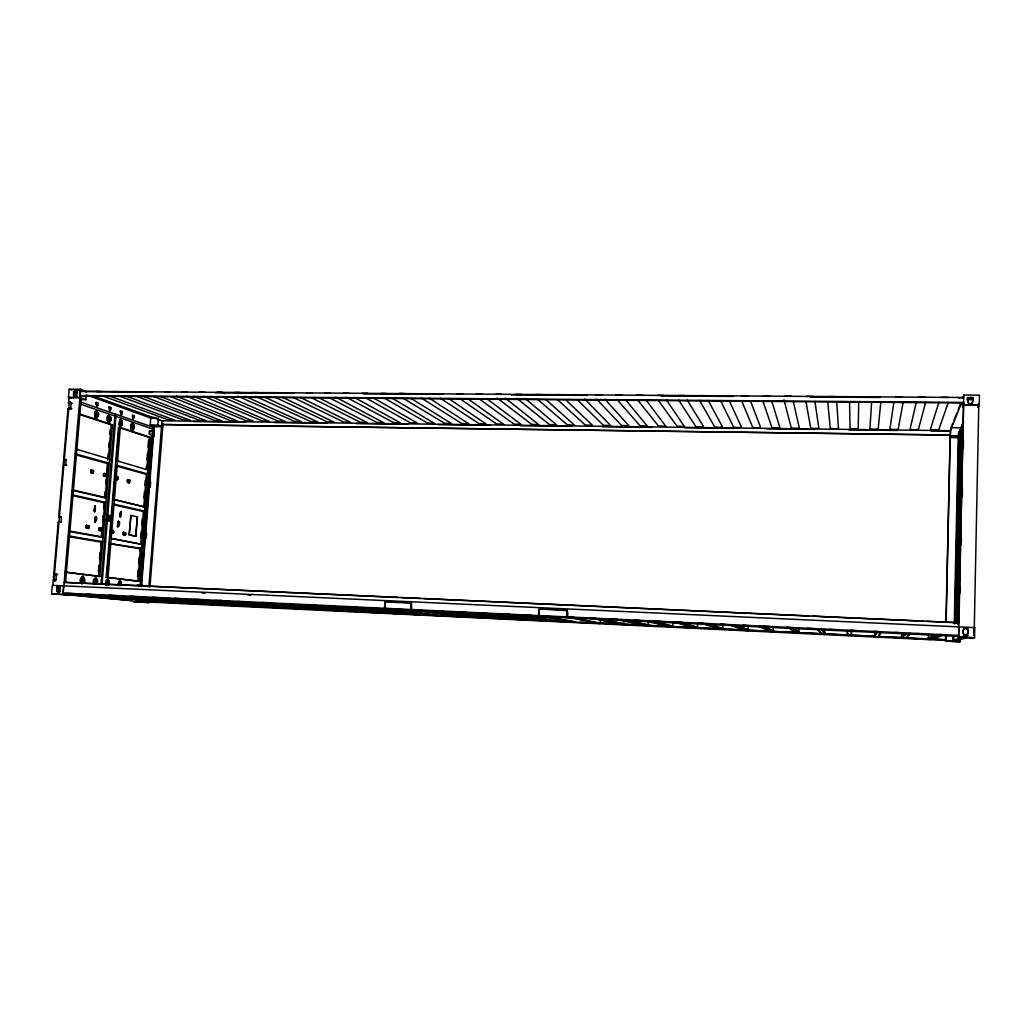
<?xml version="1.0" encoding="UTF-8"?>
<svg xmlns="http://www.w3.org/2000/svg" width="1031" height="1031" viewBox="0 0 1031 1031"><rect width="100%" height="100%" fill="white"/><g stroke="black" fill="none" stroke-linecap="round" stroke-linejoin="round"><path stroke-width="1.5" d="M858.694 401.897L858.243 428.368A4.111 0.67 0.7 0 1 854.132 428.986A4.111 0.67 0.7 0 1 850.034 428.265L849.583 401.819M956.768 622.763L960.944 427.697M957.528 624.039L961.768 425.829M962.67 402.85L962.58 407.206L963.585 404.745L979.257 404.874L979.45 395.131L963.792 395.028L962.761 398.237M958.147 623.755L962.4 424.398M958.353 635.508L958.34 636.359L63.187 593.804L63.252 593.083L411.111 609.527L411.047 603.006L385.439 602.001M926.585 621.293L958.714 622.737L963.611 402.425L80.096 395.556L80.457 391.355L963.714 397.489L958.662 398.005M69.283 594.964L51.55 593.817L52.285 585.337L974.772 627.608L974.579 637.686L973.432 637.996L957.67 637.235L958.662 636.926L963.792 395.028M960.248 592.683L960.377 586.265M961.266 544.548L961.395 538.13M962.284 496.427L962.451 488.398M963.302 448.292L963.47 440.276M945.659 635.276L945.53 641.127L959.41 641.798L959.474 638.859M959.41 641.798L960.299 641.566L960.364 638.601M978.148 404.126L978.084 407.348L979.257 404.874M974.295 627.608L978.78 404.938L963.56 404.822M936.341 634.709L927.668 638.473L927.655 639.22L937.772 634.503M927.655 639.22C929.91 640.844 949.564 633.524 939.061 634.593M945.968 622.196L950.105 434.773M945.569 640.522L945.878 635.238M946.136 622.105L950.376 430.687L161.983 420.764L148.838 586.871M945.53 641.127L946.303 640.882L946.419 635.302M958.933 437.685L950.041 437.621L951.02 427.672L952.773 423.264M952.799 635.766L952.696 640.444L957.052 640.638M958.16 640.315L953.765 640.122L953.855 635.676M954.242 623.807L958.34 433.6L963.238 422.491M954.822 623.562L958.933 432.247M955.402 623.33L959.539 430.894M956.175 623.008L960.338 429.089M927.668 638.473L928.441 638.511L928.544 634.271M931.534 639.4L878.025 636.462M908.646 633.55L911.572 633.691L904.651 638.112L900.81 637.931L905.94 633.55M901.7 632.995L901.597 637.222L900.823 637.184M881.273 632.261L878.012 636.823L874.211 636.643L876.969 631.217M874.236 635.908L874.997 635.947L875.1 631.745M876.956 631.629L874.211 636.643M878.012 636.823L880.474 632.583M851.31 630.005L851.619 635.56L847.856 635.38L847.237 631.011M851.619 635.56L851.297 630.418L856.104 630.65M822.596 629.838L825.47 634.297L821.733 634.117L818.266 629.4M824.877 629.361L824.748 633.524L825.496 633.562M793.483 628.059L799.553 633.047L795.855 632.506M799.579 632.325L798.832 632.287L798.973 628.137M764.525 626.5L773.869 631.81L770.209 631.268M773.894 631.088L773.16 631.049L773.302 626.925M795.842 632.866L788.058 627.428M730.27 625.108L744.769 630.405L748.403 630.585L747.849 625.727M773.869 631.81L763.172 626.255M707.33 624.399L723.169 629.374L722.641 624.528M701.827 623.355L719.586 628.833M680.64 622.608L698.193 627.454L698.167 628.163L677.689 622.209M698.167 628.163L666.464 626.332M698.193 627.454L697.472 627.415L697.639 623.343M652.739 621.216L673.398 626.255L673.372 626.977L669.841 626.448M673.398 626.255L672.689 626.229L672.869 622.17M694.585 627.995L673.655 622.015M626.848 620.224L648.834 625.082L648.795 625.791L645.303 625.263M648.834 625.082L648.125 625.044L648.306 621.01M601.009 619.154L624.477 623.91L624.438 624.618L620.971 624.09M624.477 623.91L623.781 623.871L623.961 619.863M620.958 624.451L590.815 618.097M594.745 617.891L594.719 618.69L590.802 618.497M600.171 623.433L567.759 617.427L539.239 616.087L574.718 622.209L600.171 623.433L600.442 620.288M566.625 609.811C569.512 613.587 565.851 623.819 567.218 610.481M567.759 617.427L574.203 617.337M574.718 622.209L437.157 615.571L385.684 608.806L412.632 610.081L461.347 616.744M411.214 602.658L411.472 609.54L538.569 615.571L538.723 612.607M538.775 615.559L539.6 608.934L566.857 610.61L566.599 616.873L538.775 615.559L544.948 616.628M554.008 617.878L554.523 621.242L516.299 614.979M530.475 616.757L530.978 620.108L491.516 613.973M507.149 615.649L507.639 618.987L460.135 611.924M434.322 610.7L484.493 617.878L484.003 614.54M486.22 612.762L486.181 613.548L527.614 619.953M469.105 616.796L461.553 616.422L461.708 613.69M463.847 612.491L463.886 611.718M495.872 394.254L501.788 394.293M437.157 615.571L304.209 608.844M338.271 606.782L395.311 613.574L395.35 612.904L348.156 606.988M371.572 608.006L417.735 613.973L417.697 614.656L414.475 614.502L414.514 613.819M310.499 604.849L373.106 612.504L373.145 611.834L323.631 605.803M384.718 608.29L385.182 602.117M384.834 608.277L385.194 602.529M286.09 603.702L351.081 611.447L351.133 610.777L297.224 604.63M326.144 609.914L329.25 610.391L329.289 609.733L274.478 603.625M871.646 401.987L869.919 428.509A4.137 0.67 0.6 0 0 874.004 429.231A4.137 0.67 0.6 0 0 878.193 428.612L880.835 402.064M304.519 608.87L307.586 609.36L307.638 608.69L254.026 602.632M283.061 607.839L286.103 608.316L286.154 607.659L233.573 601.846M351.081 611.447L289.556 604.23L289.608 603.483M329.25 610.391L261.913 602.555M206.522 600.519L264.851 606.64L264.799 607.298L261.771 606.821M265.379 602.723L261.887 602.929M307.586 609.36L237.955 601.421M240.674 605.803L243.664 606.28L243.716 605.622L186.624 599.552M217.618 600.454L214.19 600.673L286.103 608.316M219.732 604.797L222.709 605.261L222.748 604.617L161.609 598.418M264.799 607.298L194.073 599.346M198.957 603.792L201.908 604.269L201.96 603.612L140.435 597.49M100.291 595.364L178.337 603.122L178.389 602.478M178.337 603.122L181.327 602.62L117.869 596.395M140.177 584.629L152.601 428.999A5.632 2.861 -17.1 0 1 153.683 427.44L80.586 402.077M141.131 584.745L153.683 427.44M144.959 537.886L145.397 533.272L143.489 532.898M149.031 486.825L149.482 482.147L145.848 481.864M153.181 435.804L153.529 431.409L149.392 430.855L149.134 433.948L153.078 436.139M153.993 426.666L162.756 426.782L157.807 425.043L158.246 419.424M148.786 601.447L147.162 601.936L147.214 601.292L193.673 603.522M149.933 587.013L163.001 423.831M157.949 601.498L160.823 602.284L160.875 601.64L96.128 595.351M120.743 513.09L120.807 512.265M118.088 584.835L118.99 581.587L118.707 585.569M118.385 584.848L118.604 582.206M131.44 429.115L131.865 423.947M123.643 532.344L123.424 534.96L123.424 532.344M127.715 482.25C128.617 475.549 124.854 484.17 129.661 482.688M120.06 585.724L120.382 581.768M132.754 429.553L133.167 424.398M124.751 535.218L124.97 532.589M129.03 482.598L129.236 479.995M120.782 585.144L120.717 581.806M121.078 585.157L121.168 581.935L118.694 581.574M135.847 536.146L129.043 534.921L130.924 515.423L129.339 534.934L135.847 536.146L137.407 516.815L130.628 515.41M135.564 536.133L137.407 516.815M137.613 576.393L138.128 570.001M138.631 563.609L139.146 557.217M139.662 550.825L139.92 547.629M140.68 538.04L141.195 531.661M141.711 525.269L142.214 518.877M143.876 498.102L144.392 491.71M144.907 485.33L145.294 480.536M146.183 469.35L146.441 466.154M146.956 459.762L147.459 453.369M147.974 446.977L148.49 440.585M142.471 584.577L141.685 584.487L145.384 538.105L146.17 538.259L146.57 533.169L145.783 533.014L149.456 486.98L150.23 487.186L150.642 482.134L149.856 481.928L153.503 436.229L154.276 436.487L154.289 426.357L150.204 424.94L150.758 418.019L87.313 395.247M106.786 577.347L109.557 543.569L141.608 548.389L140.409 548.827L137.819 581.213L106.18 577.321L118.513 427.414L120.318 427.44L150.474 437.428L138.979 581.265L137.226 581.188M140.809 543.698L143.386 511.492L144.598 511.041L114.016 504.172L112.766 504.636L110.008 538.221L141.93 544.381L111.541 538.491M143.799 506.389L146.363 474.35L147.562 473.899L117.199 465.445L115.949 465.922L113.204 499.313L144.907 507.059L113.204 499.313M149.688 433.948L149.933 430.868M107.92 416.369L107.714 421.009M94.401 584.152L94.852 578.687M107.933 421.267L108.371 415.931M104.208 473.422L103.989 476.103C100.419 471.94 109.737 473.641 105.742 476.567M95.831 584.306L96.283 578.855M109.325 421.731L109.763 416.408M100.883 530.785L101.115 528.078M105.394 476.464L105.613 473.783M98.461 571.522L98.989 565.143M99.517 558.763L100.046 552.384M100.574 546.005L100.974 541.223M101.373 536.442L102.03 528.465M102.559 522.086L103.087 515.706M103.616 509.327L104.144 502.948M104.672 496.568L105.072 491.787M105.729 483.81L106.129 479.028M106.657 472.649L107.456 463.074M107.714 459.89L108.242 453.511M108.771 447.132L109.17 442.351M109.827 434.373L110.227 429.592M68.433 535.862L102.765 541.739L101.502 542.203L98.68 576.329L65.017 572.192M68.819 531.442L103.113 537.512L101.953 536.79L104.762 502.844L106.025 502.381L71.951 494.725M72.325 490.331L106.373 498.179L105.214 497.47L108.01 463.718L109.26 463.241L75.431 453.833M98.061 576.303L99.891 576.381L112.443 424.824L78.846 413.702M101.038 583.701L115.06 414.037L114.892 416.021L80.109 404.049M107.056 517.794L107.276 515.113L109.853 515.539L108.809 520.861M102.095 583.83L115.923 416.382A6.006 4.137 33.2 0 1 115.06 414.037M117.534 461.321L116.387 460.625L119.119 427.414M106.438 585.518L106.876 580.144L106.025 585.08M119.622 425.172L120.047 419.926M111.593 530.063L111.374 532.731L110.742 531.932L111.554 530.011M138.979 581.265L107.997 577.399L120.318 427.44M107.83 585.672L108.268 580.311M120.975 425.623L121.4 420.377M108.577 585.08L108.616 580.35M112.753 532.988L112.972 530.321M117.147 479.518L117.366 476.876M108.874 585.092L109.08 580.479L106.528 580.092M118.256 521.596C122.753 521.235 114.544 533.787 118.449 521.428M118.153 522.614L118.475 521.17L118.707 526.197M118.178 526.274L118.385 521.763M118.552 522.691L118.552 521.506M120.447 511.982L120.202 517.162L120.962 511.569M120.795 512.059L119.918 516.428M120.124 516.608L120.898 516.583L120.666 511.569M80.354 399.641L85.857 399.693L86.243 395.041M86.501 392.051L80.431 389.267L69.167 389.203L68.458 397.438L70.946 398.301M81.874 577.115L81.41 582.67L81.617 577.154M95.329 417.065L95.78 411.64M86.604 528.143L86.282 525.372L86.063 527.949L88.756 528.491M91.256 472.804L91.488 470.072M82.892 582.837L83.356 577.296M96.759 417.542L97.223 412.129M88.073 528.413L88.305 525.668M92.713 473.19L92.945 470.458M94.233 511.041C95.432 497.097 95.909 516.737 94.427 510.513M94.452 511.092L94.891 506.311M94.543 511.801L95.02 506.015M95.471 522.33C92.12 515.1 99.93 514.959 95.161 522.317M95.071 521.609L95.535 517.15M95.187 521.905L95.806 517.253M52.8 585.376L53.277 579.822L55.945 579.938L56.434 574.203L57.427 574.319M54.759 574.203L53.767 574.087L58.226 522.253L60.881 522.33L61.37 516.647L58.715 516.557L63.149 465.149L66.77 465.458M64.605 459.774L63.626 459.504L68.02 408.521L71.616 408.869M71.59 403.546L68.497 402.915L68.974 397.502L79.915 397.592L63.858 585.892M56.473 579.654C52.749 581.432 52.607 574.357 55.158 574.512M64.644 465.045C62.028 464.852 63.394 457.738 66.731 460.11M54.965 581.355L53.857 581.304L69.309 401.626L70.404 401.639M65.791 465.2L66.28 459.568L63.626 459.504M70.662 408.547L71.139 402.941L68.497 402.915M58.496 592.49L58.986 586.819L56.705 586.587M75.224 397.231L75.572 393.095M85.857 399.693L79.735 397.528L80.431 389.267M958.714 622.737L64.167 582.296L65.546 582.451L81.423 396.033L80.096 395.556M65.224 593.276L65.159 593.985L63.187 593.804M960.08 638.653L959.938 639.645L959.835 638.717M515.539 394.396L521.493 394.435M893.877 402.167L889.946 428.767A4.163 0.67 0.5 0 0 893.993 429.489A4.163 0.67 0.5 0 0 898.272 428.87L903.143 402.232M160.063 420.442L158.117 419.746M978.754 404.693L978.458 404.41M535.36 394.525L541.352 394.577M118.681 581.871L118.578 581.935M117.934 526.094L118.011 526.777M131.517 424.063L131.246 428.87M131.001 428.303L133.373 429.669M96.759 579.602L96.759 579.435M96.527 584.049L96.643 578.907M96.837 584.062C100.922 576.832 90.187 576.832 94.04 584.1M101.953 530.256L101.244 530.849M80.908 581.909L81.062 582.283M119.699 420.042L119.312 424.733M916.288 402.335L910.102 429.012A4.201 0.67 0.3 0 0 914.136 429.734A4.201 0.67 0.3 0 0 918.492 429.115L925.658 402.258M110.227 417.259L110.227 417.078M95.38 411.756L94.981 416.498M94.839 416.202L95.084 416.588M538.878 609.656L540.089 608.522M555.322 394.667L561.354 394.705M121.903 413.766L122.509 411.627L120.279 411.047M97.765 405.312L98.383 403.095L96.025 402.477M938.919 402.361L930.413 429.257A4.227 0.683 0.2 0 0 934.408 429.991A4.227 0.683 0.2 0 0 938.854 429.373L948.327 402.425M575.427 394.809L581.51 394.847M132.78 415.261L132.445 417.271L134.301 417.916L134.352 415.815L132.187 415.248M953.959 420.313L956.884 412.954M958.07 410.016L961.008 402.657M109.338 406.961L108.977 409.036L110.961 409.732L111.013 407.554L108.732 406.961M961.549 402.863L950.208 431.113L930.89 430.868M963.663 422.182L961.188 427.801L951.02 427.672M595.673 394.95L601.808 394.989M977.646 407.335L978.78 404.938M616.074 395.092L622.247 395.131M874.997 635.947L877.123 632.428M636.63 395.234L642.854 395.273M120.691 582.141L120.769 582.193M106.348 580.169L105.806 585.105M106.644 580.182L106.451 581.11L106.502 580.44M129.532 482.637L129.726 480.214M127.715 479.608L127.676 482.173M88.64 528.426L88.679 525.733M86.591 525.385L86.552 528.078M657.34 395.376L663.603 395.414M133.244 429.631L133.643 424.656M131.659 423.87L131.453 424.811L131.504 424.166M93.267 473.229L93.306 470.548M91.243 470.033L91.205 472.726M121.478 425.7L121.903 420.648M119.841 419.836L119.596 420.145M109.853 421.821C113.951 416.46 104.827 412.323 107.301 420.712M110.523 408.224L110.407 407.554M107.83 416.266C114.66 415.274 109.557 425.545 107.611 420.816M97.314 417.632L97.752 412.4M133.875 416.46L133.759 415.802M95.535 411.549L95.329 412.529L95.393 411.859M678.192 395.517L684.507 395.569M699.211 395.659L705.578 395.711M720.385 395.814L726.791 395.852M741.714 395.956L748.171 396.007M763.211 396.11L769.719 396.149M784.875 396.265L791.421 396.304M806.693 396.407L813.304 396.458M828.679 396.561L835.342 396.613M900.81 637.931L907.19 633.485M850.846 396.716L857.547 396.767M120.073 411.588L120.885 411.047L120.588 413.109L122.509 413.779M95.806 403.031L96.643 402.477L96.334 404.603L98.37 405.312M908.131 635.109L910.437 633.601M873.167 396.871L879.933 396.922M385.813 601.524L384.821 602.516L384.473 608.264L416.898 612.556M895.681 397.025L902.486 397.077M918.35 397.18L925.219 397.231M941.213 397.347L948.12 397.386M928.441 638.511L934.279 636.011M958.843 626.9L958.598 635.418L566.986 616.886M932.875 638.112L939.537 635.38M94.8 578.662L94.169 584.01M83.266 582.876L83.898 577.463M81.81 577.089C75.469 583.997 88.769 585.428 83.73 577.347M63.69 464.865L66.306 465.045M973.638 628.021L974.772 627.608M945.582 639.787L904.019 637.686M125.086 535.269L125.46 532.769M123.604 532.292C119.738 535.205 128.604 536.507 125.305 532.653M113.101 533.053L113.32 530.385M88.447 528.478L89.156 525.874L86.475 525.32M953.765 640.122L963.573 637.132M964.874 636.733L967.31 636.849M399.513 393.301L405.299 393.623M957.76 640.303L967.916 637.351M129.365 482.676L129.571 480.085M117.482 479.608L117.702 476.966M104.157 473.332L103.77 475.884M93.074 473.281L93.782 470.703L91.128 469.981M91.424 469.981L90.715 472.572L93.383 473.281M59.347 517.021L61.216 517.072M121.71 420.828C121.658 422.607 122.186 418.818 119.712 419.81M385.568 601.485L386.238 601.447M97.545 412.593C97.507 414.436 98.009 410.48 95.419 411.511M73.265 391.316L75.998 391.329M967.645 397.515L973.406 397.554M76.951 391.909L74.322 391.883L76.745 392.747M146.144 392.296L80.457 391.355M215.324 392.772L294.17 393.327M363.35 393.816L440.585 394.358M511.376 394.86L587 395.389M661.013 395.904L733.415 396.42M810.637 396.961L879.83 397.45M967.052 398.185L973.122 398.224M968.148 399.177L972.684 399.216M960.492 637.145L959.397 637.158L960.093 637.261M966.962 399.59L972.723 399.628M81.423 396.033L963.392 402.966M68.458 397.438L79.735 397.528M144.997 533.439L145.397 533.272M969.32 637.699L970.429 637.686L969.746 637.583M95.715 404.59L95.69 404.423M149.572 417.503L155.462 417.568M150.758 418.019L158.362 418.109M948.017 641.037C943.481 641.166 960.441 641.411 955.84 641.527M193.635 421.537L245.146 422.195M274.117 422.555L327.239 423.226M356.223 423.599L407.735 424.244M438.317 424.643L489.828 425.288M520.41 425.674L571.921 426.331M602.504 426.718L652.404 427.35M684.61 427.749L734.51 428.38M766.703 428.793L814.993 429.399M848.797 429.837L897.086 430.442M150.204 424.94L157.807 425.043M950.84 435.701L958.302 435.791M110.626 424.798L112.443 424.824M951.252 436.629L956.008 436.693M148.735 437.402L150.474 437.428M96.257 517.291L95.638 516.531M140.899 584.835L141.582 584.809L137.046 584.977M106.837 520.475L109.415 520.887M53.767 574.087L56.434 574.203M106.18 577.321L107.997 577.399M65.546 582.451L398.082 597.452M401.291 597.593L420.571 598.457M423.78 598.611L809.322 615.997M812.531 616.151L923.376 621.152M385.994 601.408L411.446 602.697L411.472 609.54M389.331 601.589L406.382 602.375M546.262 608.806L564.795 609.656M963.624 628.485L968.006 628.691M963.212 635.122L968.251 635.212M66.822 593.353L73.394 593.637M87.648 594.333L95.664 594.707M110.085 595.39L116.928 595.699M132.226 596.421L138.927 596.756M153.348 597.439L159.779 597.722M175.334 598.457L182.203 598.805M197.166 599.488L203.365 599.784M219.062 600.545L227.065 600.931M247.904 601.911L237.929 601.795M262.325 602.594L270.341 602.967M284.762 603.65L291.167 603.96M307.186 604.72L313.604 605.017M328.026 605.7L335.139 606.009M350.463 606.756L356.958 607.053M371.289 607.749L377.694 608.045M415.545 609.811L421.808 610.107M436.693 610.842L443.098 611.138M459.13 611.899L465.535 612.208M481.413 612.93L486.374 613.187M502.393 613.948L509.507 614.257M524.831 615.004L531.249 615.314M590.286 618.097L595.106 618.329M611.177 619.09L617.608 619.386M633.678 620.147L639.465 620.404M654.569 621.139L661 621.448M677.071 622.209L682.213 622.428M698.812 623.214L704.405 623.497M720.476 624.258L726.907 624.554M742.977 625.314L748.248 625.546M763.868 626.307L770.299 626.616M786.369 627.376L791.189 627.595M807.273 628.356L813.691 628.665M829.555 629.387L834.595 629.657M873.167 631.475L877.987 631.707M895.011 632.48L899.586 632.699M916.559 633.524L921.392 633.756M943.661 634.787L946.613 634.928M168.478 598.508L170.708 598.611M194.034 599.72L190.671 599.552L261.758 607.143M286.064 604.076L289.556 604.23M310.473 605.223L312.831 605.339M647.081 621.165L649.749 621.293M673.643 622.428L677.676 622.621M763.159 626.668L759.009 626.461L770.196 631.629M788.045 627.84L790.841 627.969M851.284 630.83L847.005 630.637L847.856 635.38M937.759 634.928L942.179 635.135M51.55 593.817L66.126 594.732M68.639 594.616L132.406 600.609L129.004 600.442M958.662 636.926L974.579 637.686M417.091 613.948L417.735 613.973M821.759 633.382L822.506 633.421M850.897 634.787L851.645 634.825M196.869 603.676L257.75 606.602M260.959 606.756L301 608.69M577.038 618.768L600.313 623.098L619.476 624M622.698 624.155L643.589 625.16M646.811 625.314L875.087 636.295M878.296 636.449L900.81 637.532M278.499 607.62L147.214 601.292M280.355 607.762L292.263 608.277M301.503 608.793L313.785 609.321M323.773 609.849L335.5 610.365M344.676 610.855L358.956 611.486M365.812 611.886L379.46 612.478M386.715 612.891L403.314 613.625M409.011 613.948L425.275 614.682M429.914 614.953L438.149 615.365M451.011 615.984L458.834 616.358M473.268 617.041L481.413 617.453M484.506 617.53L492.122 617.891M494.158 618.059L502.793 618.407M507.652 618.639L523.026 619.386M531.004 619.773L546.494 620.507M554.549 620.894L570.182 621.654M580.376 622.209L588.108 622.582M600.313 623.098L614.618 623.794M623.136 624.245L640.496 625.031M644.104 625.276L663.835 626.152M698.18 627.802L716.519 628.691M723.182 629.013L743.235 629.98M748.416 630.225L768.649 631.204M772.348 631.423L794.282 632.428M794.811 632.506L847.869 635.006M851.632 635.186L874.224 636.282M933.119 639.104L945.775 639.723M147.162 601.936L945.801 640.444M946.303 640.882L960.299 641.566M139.572 602.078C132.303 601.537 150.848 602.735 143.605 602.181M59.489 594.423L56.989 594.178M57.427 574.692L54.256 574.486M81.81 582.824L82.544 582.902M81.72 583.855L82.467 583.946M107.353 579.074L108.049 579.164M82.287 577.064L83.034 577.154M119.493 580.556L120.163 580.646M95.252 578.636L95.973 578.713M107.263 580.079L107.959 580.169M119.416 581.548L120.086 581.639M138.876 601.228L135.821 601.099M129.3 600.454L62.943 594.359L63.664 585.866L63.252 593.083M82.377 576.02L83.124 576.11M95.342 577.605L96.051 577.695M86.527 594.397L95.445 595.145M85.882 594.371L89.091 594.681M97.094 595.48L100.303 595.789M106.709 596.421L111.503 596.897M117.908 597.542L121.117 597.851M127.522 598.483L130.718 598.805M138.734 599.591L141.93 599.913M148.335 600.545L153.142 601.021M79.426 594.449L160.823 602.284M108.307 595.441L116.284 596.073M101.94 595.351L181.288 603.264M60.533 522.111L61.396 522.214M129.352 596.356L138.901 597.155M122.96 596.434L201.908 604.269M61.409 522.111L59.27 522.034M152.188 597.439L160.424 598.122M145.835 597.516L222.709 605.261M174.458 598.418L178.569 598.895M184.949 599.578L188.776 599.939M194.498 600.583L197.681 600.918M204.061 601.601L207.875 601.962M213.61 602.607L217.425 602.98M223.173 603.625L227.954 604.127M232.722 604.63L238.109 605.171M167.37 598.457L243.664 606.28M178.685 598.715L181.856 599.05M197.05 599.501L203.532 600.003M219.732 600.493L223.856 600.983M228.65 601.511L232.516 601.898M242.736 601.589L246.589 601.975M252.247 602.658L255.417 603.006M260.83 603.573L264.928 604.076M269.671 604.617L274.426 605.145M279.182 605.687L282.997 606.073M288.693 606.756L292.495 607.143M298.204 607.826L301.993 608.213M53.277 579.822L54.269 579.938M265.07 602.542L268.898 602.929M201.818 592.877L204.95 593.25M81.501 577.076L84.039 577.36M317.2 605.777L373.106 612.504M320.602 605.648L323.734 606.022M329.301 606.756L334.134 607.13M337.124 607.697L370.915 611.615M247.543 594.9L250.701 595.287M340.243 606.756L395.311 613.574M343.774 606.653L346.932 607.053M65.353 572.076L99.891 576.381M352.576 607.813L355.734 608.2M360.489 608.793L363.659 609.192M368.402 609.785L371.572 610.184M376.315 610.777L379.485 611.164M105.987 520.307L107.443 520.487L107.881 515.126L106.438 514.946M363.569 607.736L417.697 614.656M361.533 607.775L414.475 614.502M367.809 607.813L370.928 608.213M383.377 609.811L386.496 610.21M391.161 610.816L394.95 611.254M398.945 611.821L402.721 612.246M407.387 612.852L411.395 613.419M69.502 408.469L68.562 408.25L71.693 408.547M419.54 612.878L437.363 615.262M417.375 610.352L420.506 610.777M425.223 611.435L461.553 616.422M434.309 611.087L481.181 617.711M437.479 610.764L440.598 611.215M445.289 611.886L448.408 612.337M459.349 613.896L462.468 614.347M467.159 615.017L470.278 615.468M448.885 612.053L484.531 617.182M438.214 610.803L441.332 611.241M454.375 612.917L483.861 617.157M460.122 612.311L504.301 618.832M475.935 613.896L479.093 614.36M496.452 616.963L500.28 617.466M473.268 613.123L507.677 618.304M493.888 613.973L496.968 614.45M500.035 614.927L503.102 615.417M519.972 618.059L523.052 618.536M497.883 614.192L531.017 619.425M520.371 618.046L523.555 618.548M514.044 615.043L551.134 621.087M524.895 616.048L527.988 616.564M531.081 617.066L534.174 617.582M537.254 618.097L540.347 618.6M543.44 619.115L546.533 619.618M522.446 615.211L554.562 620.546M68.69 536.61L101.502 542.203M109.557 543.569L140.409 548.827M548.028 617.169L575.749 621.989M538.569 615.571L539.471 608.561L567.14 610.12M540.798 615.958L574.873 621.873M69.167 530.965L101.953 536.79M99.105 530.462L101.541 530.862L101.631 528.272M111.039 532.666C117.921 534.831 110.188 525.887 111.168 532.563M145.049 537.718L141.492 536.378M567.772 617.041L573.945 618.188M58.226 522.253L59.218 522.433M101.773 528.156L99.337 527.743L99.247 530.346M123.308 532.28L125.602 532.666M81.771 390.195L74.709 390.285M58.715 516.557L59.708 516.75M94.968 520.243L95.69 520.384M117.83 524.766L118.513 524.895M596.279 619L624.438 624.618M95.11 518.464L95.831 518.606M117.972 523.039L118.655 523.181M604.952 620.069L623.781 623.871M94.349 509.714L95.071 509.868M120.021 515.152L120.704 515.294M619.657 620.121L645.29 625.624M94.491 507.948L95.213 508.103M120.163 513.438L120.833 513.58M622.698 619.979L625.714 620.636M622.093 619.979L648.795 625.791M630.263 621.113L648.125 625.044M72.183 495.563L104.762 502.844M112.766 504.636L143.386 511.492M131.71 430.288L132.368 430.507M108.229 422.491L108.925 422.723M119.983 425.378L120.666 425.61M119.905 426.37L120.575 426.589M131.8 429.321L132.445 429.54M72.66 489.957L105.214 497.47M95.715 417.284L96.437 417.516M95.625 418.302L96.347 418.534M108.307 421.486L109.002 421.718M132.226 423.96L132.883 424.192M120.511 418.96L121.194 419.192M120.434 419.939L121.104 420.171M132.316 422.994L132.96 423.226M96.179 411.665L96.901 411.91M108.848 414.952L109.544 415.197M108.771 415.957L109.466 416.189M645.754 621.1L669.828 626.796M120.807 415.325L121.49 415.57M132.677 418.47L133.334 418.689M96.27 410.647L96.991 410.892M132.599 419.437L133.257 419.656M96.579 406.897L97.301 407.155M109.234 410.274L109.93 410.518M109.157 411.279L109.853 411.524M120.898 414.346L121.568 414.578M648.795 621.023L673.372 626.977M96.669 405.892L97.391 406.137M656.386 622.26L672.689 626.229M101.412 391.522L96.334 391.484M118.333 391.638L113.217 391.6M63.149 465.149L64.115 465.406M103.628 476.013L106.051 476.567L105.961 473.873M115.743 479.08C118.913 481.877 119.39 475.291 115.962 476.438M149.121 486.58L145.603 484.97M127.586 479.557L129.867 480.085M135.357 391.754L130.215 391.716M152.498 391.87L147.33 391.832M169.767 391.999L164.56 391.96M684.146 624.451L688.631 625.662M187.139 392.115L181.894 392.076M685.718 624.193L697.472 627.415M75.663 454.761L108.01 463.718M117.47 466.347L146.363 474.35M204.641 392.231L199.357 392.192M76.139 449.181L109.608 459.066L108.448 458.37L111.232 424.811L78.433 414.166M116.387 460.625L147.884 469.93L146.776 469.273L149.315 437.402L118.513 427.414M240.004 392.476L234.643 392.437M257.853 392.605L252.466 392.566M275.844 392.734L270.418 392.695M293.951 392.85L288.487 392.811M312.187 392.979L306.684 392.94M706.287 624.335L713.684 626.629M330.551 393.107L325.01 393.069M710.243 624.515L723.195 628.652M712.344 625.405L722.473 628.614M349.045 393.236L343.465 393.198M367.667 393.365L362.049 393.327M68.02 408.521L68.987 408.83M386.419 393.494L380.761 393.455M97.43 417.671L94.904 416.524M109.982 421.859L107.52 420.751M131.53 423.844C136.324 422.968 134.146 433.252 131.014 428.471M71.139 402.941L72.106 403.276M133.785 424.514L131.362 423.87L130.86 428.587M115.923 416.382L152.601 428.999M424.321 393.765L418.586 393.713M443.485 393.894L437.698 393.855M69.167 389.203L71.642 390.092M92.365 395.659L163.053 421.151M462.777 394.022L456.952 393.984M101.193 395.389L168.079 419.823L174.87 420.197L108.242 395.492M738.995 627.531L743.338 629.155M482.212 394.164L476.348 394.126M118.075 395.569L183.544 420.017L190.361 420.39L125.176 395.659M734.381 625.302L748.403 630.585M136.556 396.304L199.112 420.21L205.955 420.584L143.567 396.368M739.227 626.603L747.707 629.825M737.217 625.559L748.429 629.864M153.671 396.51L214.783 420.403L221.626 420.777L160.72 396.561M170.888 396.703L230.532 420.596L237.414 420.983L176.52 396.162M186.611 396.239L246.396 420.79L253.291 421.176L193.905 396.342M204.061 396.42L262.338 420.983L269.259 421.37L211.407 396.535M221.626 396.613L278.396 421.189L285.329 421.576L229.024 396.729M225.145 393.623L221.265 392.076L216.935 392.321M237.865 396.162L294.544 421.383L301.503 421.782L245.185 396.226M255.675 396.342L310.795 421.589L317.767 421.975L265.908 397.734M764.628 628.279L770.221 630.908M275.058 397.219L327.149 421.795L334.147 422.182L282.455 397.27M293.1 397.425L343.594 422.001L350.617 422.388L300.549 397.476M765.054 627.119L773.16 631.049M311.272 397.644L360.154 422.195L367.204 422.594L318.772 397.695M329.417 397.786L376.818 422.401L383.88 422.8L335.706 397.167M346.455 397.257L393.584 422.62L400.672 423.006L354.187 397.373M365 397.463L410.454 422.826L417.555 423.226L372.797 397.579M383.687 397.67L427.44 423.032L434.567 423.432L391.522 397.798M403.843 398.701L444.516 423.251L451.668 423.638L411.601 398.765M421.421 398.095L461.72 423.457L468.886 423.857L429.257 398.159M440.495 398.327L479.028 423.677L486.22 424.076L448.369 398.391M793.264 630.431L795.868 632.145M792.233 628.034L799.553 633.047M459.684 398.559L496.439 423.883L503.656 424.295L467.623 398.623M795.133 629.735L798.832 632.287M479.015 398.791L513.966 424.102L521.209 424.514L487.006 398.855M101.463 528.143L102.069 528.903M497.213 398.069L531.609 424.321L538.878 424.733L505.28 398.134M516.827 398.288L549.368 424.54L556.65 424.952L526.184 399.358M537.679 399.448L567.243 424.759L574.551 425.172L545.966 399.628M119.222 424.656L121.929 425.507L122.302 420.932L120.008 419.81L119.016 424.63L121.336 425.403M557.552 399.719L585.234 424.991L592.567 425.403L565.89 399.899M577.553 399.989L603.341 425.21L610.7 425.623L584.822 399.049M596.601 399.139L621.577 425.442L628.949 425.855L604.965 399.203M817.377 629.232L821.733 634.117M616.925 399.384L639.916 425.661L647.313 426.074L625.34 399.448M637.377 399.654L658.384 425.893L665.807 426.306L645.857 399.719M821.771 629.799L823.756 632.287M821.617 629.426L825.47 634.297M658.809 401.059L676.98 426.125L684.416 426.538L666.516 399.989M678.643 400.08L695.693 426.357A3.918 0.644 1.8 0 0 699.997 427.053A3.918 0.644 1.8 0 0 703.477 426.447L687.239 400.144M699.521 400.363L714.535 426.589A3.944 0.644 1.6 0 0 718.813 427.298A3.944 0.644 1.6 0 0 722.37 426.692L708.181 400.428M720.476 400.531L733.505 426.821A3.956 0.657 1.5 0 0 737.758 427.53A3.956 0.657 1.5 0 0 741.392 426.924L729.265 400.737M741.65 400.827L752.591 427.066A3.982 0.657 1.4 0 0 756.831 427.762A3.982 0.657 1.4 0 0 760.543 427.156L750.439 400.904M119.493 424.282L119.416 424.914M762.914 400.995L771.819 427.298A4.008 0.657 1.2 0 0 776.034 428.007A4.008 0.657 1.2 0 0 779.823 427.401L771.807 401.214M783.972 399.77L791.177 427.543A4.034 0.657 1.1 0 0 795.365 428.252A4.034 0.657 1.1 0 0 799.231 427.633L793.29 401.381M805.946 401.484L810.662 427.775A4.06 0.67 1 0 0 814.825 428.496A4.06 0.67 1 0 0 818.769 427.878L814.928 401.549M827.687 401.652L830.277 428.02A4.085 0.67 0.9 0 0 834.414 428.741A4.085 0.67 0.9 0 0 838.435 428.123L836.734 401.716M60.288 591.394A1.843 1.624 -77.2 0 1 57.465 591.253A5.786 5.103 -77.1 0 1 57.8 587.374A1.843 1.624 -77.1 0 1 60.082 586.807M57.169 591.446A5.748 3.196 -85.5 0 0 57.491 587.58A1.83 1.018 -85.5 0 0 57.182 586.884M963.585 633.769A7.191 6.792 15.9 0 1 963.689 629.168A2.281 2.165 15.9 0 1 967.813 630.482A7.153 6.779 16 0 1 967.426 633.988M963.585 629.206A7.178 6.792 15.9 0 0 963.495 633.794A2.281 2.165 16.1 0 0 967.761 632.918M967.632 629.348A7.165 6.792 16 0 1 967.864 632.879M77.325 392.231A5.671 4.975 -68.7 0 1 77.454 393.12M76.784 391.574A1.804 1.585 -68.6 0 0 74.528 392.218A5.671 4.987 -68.6 0 0 74.064 395.092A1.804 1.585 -68.7 0 0 77.003 396.007M73.768 393.043A2.913 1.585 88.4 0 1 74.155 393.546L74.296 396.046A2.255 1.224 88.4 0 1 73.523 397.747M956.923 436.641A1.959 1.843 -3 0 1 954.964 436.616M972.388 398.366A7.024 6.586 -5.2 0 1 972.297 402.812A2.242 2.101 -4.9 0 1 968.418 402.786A7.049 6.598 -4.8 0 1 968.509 398.34M973.908 631.036L973.986 635.56L974.127 628.807L973.908 631.036M98.924 528.362L99.414 530.462L99.685 527.808L98.924 528.362M94.994 412.065C92.829 425.558 104.376 410.776 94.994 412.065M125.06 533.774L125.06 533.774M129.339 481.181L129.339 481.181M108.423 580.84L108.423 580.84M123.063 533.401L123.063 533.401M111.013 531.133L111.013 531.133M117.457 478.075L117.457 478.075M96.102 583.482L96.102 583.482M132.999 428.806L132.999 428.806M99.079 528.903L99.079 528.903M101.218 529.303L101.218 529.303M105.716 475.007L105.716 475.007M83.524 577.837L83.524 577.837M83.176 582L83.176 582M86.204 526.493L86.204 526.493M88.421 526.905L88.421 526.905M103.603 474.466L103.603 474.466M93.048 471.708L93.048 471.708M107.997 416.047L107.946 416.82L107.997 416.15M109.595 420.97L109.595 420.97M90.857 471.128L90.857 471.128M97.043 416.769L97.043 416.769M950.286 435.043L161.687 424.527L950.286 435.043M143.734 602.13L133.334 601.627L148.851 602.62L143.734 602.13M56.873 591.201A1.843 1.624 -77.2 0 0 59.695 591.33A5.786 5.103 -77.1 0 0 60.03 587.451A1.843 1.624 -77.1 0 0 56.911 588.224A5.786 5.116 -77.1 0 0 56.873 591.201M75.431 391.123A1.804 1.585 -68.6 0 0 73.652 392.901A5.683 5 -68.6 0 0 73.626 395.788A1.804 1.585 -68.7 0 0 76.719 394.912A5.671 4.987 -68.7 0 0 76.887 392.927A1.804 1.585 -68.6 0 0 75.431 391.123M972.194 403.044A7.024 6.573 -5.2 0 0 972.285 398.597A2.242 2.101 -5.1 0 0 968.083 399.616A7.037 6.586 -4.8 0 0 968.315 403.018A2.242 2.101 -4.9 0 0 972.194 403.044"/></g></svg>
